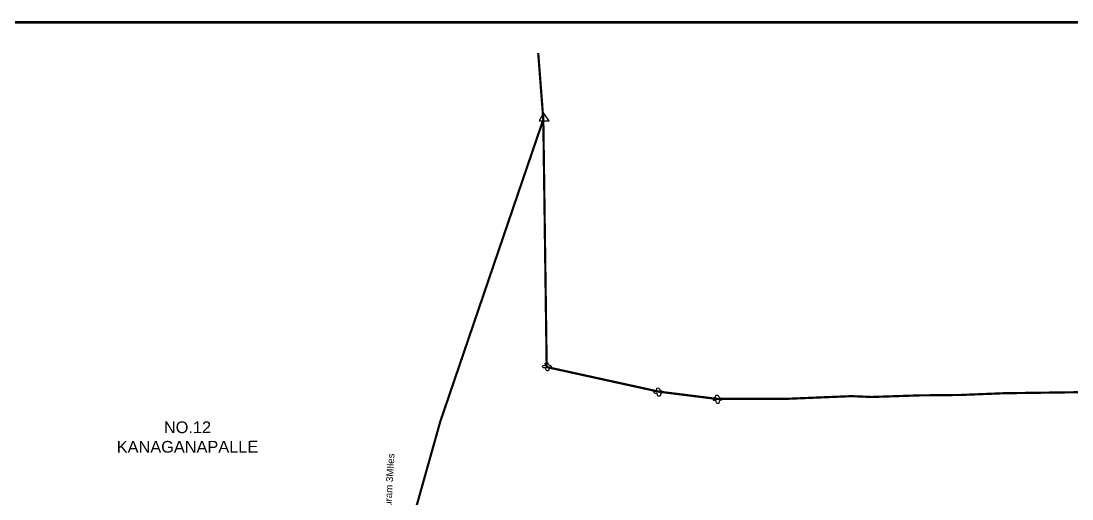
# Model space of a CAD drawing. Header units: feet. Extents: x 772208 to 787172, y 1585645 to 1593649.
# Drawn here: x 774472 to 778263, y 1591250 to 1592974 of the extents above; entities that cross this region are included whole.
import ezdxf

# ---------------------------------------------------------------- set-up
doc = ezdxf.new("R2010")
doc.units = ezdxf.units.FT
doc.header["$LTSCALE"] = 15
doc.header["$MEASUREMENT"] = 0
doc.linetypes.add('HIDDEN2', pattern=[0.1875, 0.125, -0.0625])
for name, color, linetype in [('PAPER SIZE', 10, 'Continuous'), ('TEXT', 240, 'Continuous'), ('text2', 7, 'Continuous'), ('VILLAGE STONES', 240, 'Continuous')]:
    doc.layers.add(name, color=color, linetype=linetype)
doc.layers.add('VILLAGE BOUNDRY', color=5, linetype='HIDDEN2', lineweight=100)
doc.styles.get("Standard").update_dxf_attribs({"font": 'arial.ttf'})

msp = doc.modelspace()

# ---------------------------------------------------------------- linework, layer by layer
at = {"layer": 'PAPER SIZE', "color": 5, "const_width": 10}
msp.add_lwpolyline([(786884, 1592968.9), (772213.4, 1592968.9), (772213.4, 1585649.9), (786884, 1585649.9)], close=True, dxfattribs=at)
at = {"layer": 'VILLAGE BOUNDRY', "lineweight": -2, "ltscale": 25, "const_width": 8}
for points in [[(776356, 1592618.6), (776337.6, 1592858.7)], [(774403.9, 1590564.6), (774922.2, 1590379), (774988.3, 1590348.7), (775078.3, 1590306.6), (775088.5, 1590301.9), (775153.5, 1590515.6), (775257.6, 1590873.1), (775565.4, 1591091.9), (775668.6, 1591094.9), (775866.3, 1591109.3), (775984, 1591528.4), (776207, 1592182.1), (776356, 1592618.6), (776368.2, 1591725.9), (776772.3, 1591637.2), (776983.9, 1591610.8), (777240.2, 1591611.5), (777467.3, 1591620.9), (777540.7, 1591617.9), (777714.8, 1591623.7), (777860.3, 1591625.1), (778017.5, 1591631.4), (778529.4, 1591638.5)]]:
    msp.add_lwpolyline(points, dxfattribs=at)
at = {"layer": 'VILLAGE STONES'}
msp.add_lwpolyline([(776340.7, 1592613.9), (776376.9, 1592613.9), (776356.6, 1592642.6), (776340.7, 1592613.9)], dxfattribs=at)
for points in [[(776360, 1591732.2), (776362.9, 1591731.3), (776363.7, 1591740.9), (776370.3, 1591741.7), (776374.4, 1591735.7), (776377.9, 1591732.3), (776381.9, 1591731), (776384.8, 1591728.6), (776383.2, 1591724.2), (776376.3, 1591720.5), (776376.1, 1591714.9), (776367.4, 1591713.1), (776364.1, 1591722.7), (776357.1, 1591722.7), (776353.2, 1591728.7), (776360.2, 1591732.1)], [(776762.2, 1591640.4), (776765, 1591639.5), (776765.8, 1591649.1), (776772.5, 1591649.9), (776776.5, 1591643.9), (776780, 1591640.6), (776784.1, 1591639.3), (776786.9, 1591636.8), (776785.4, 1591632.4), (776778.5, 1591628.7), (776778.2, 1591623.1), (776769.5, 1591621.3), (776766.2, 1591630.9), (776759.2, 1591630.9), (776755.3, 1591636.9), (776762.3, 1591640.3)], [(776974.4, 1591614.8), (776977.2, 1591613.9), (776978, 1591623.5), (776984.6, 1591624.3), (776988.7, 1591618.3), (776992.2, 1591615), (776996.2, 1591613.7), (776999.1, 1591611.2), (776997.5, 1591606.8), (776990.7, 1591603.1), (776990.4, 1591597.5), (776981.7, 1591595.7), (776978.4, 1591605.3), (776971.4, 1591605.3), (776967.5, 1591611.3), (776974.5, 1591614.7)]]:
    msp.add_spline(points, degree=3, dxfattribs=at)

# ---------------------------------------------------------------- texts
at = {"layer": 'TEXT', "insert": (774814.6, 1591529.3), "char_height": 42.143, "width": 507.724, "attachment_point": 1, "rotation": 0.0819}
msp.add_mtext('\\pi172.58;NO.12 \\P\\pi2.3668;KANAGANAPALLE', dxfattribs=at)
at = {"layer": 'text2'}
msp.add_text('Konapuram 3MIles', height=25, rotation=86.5504, dxfattribs=at).set_placement((775801.8, 1591120.6))

doc.saveas('drawing.dxf')
